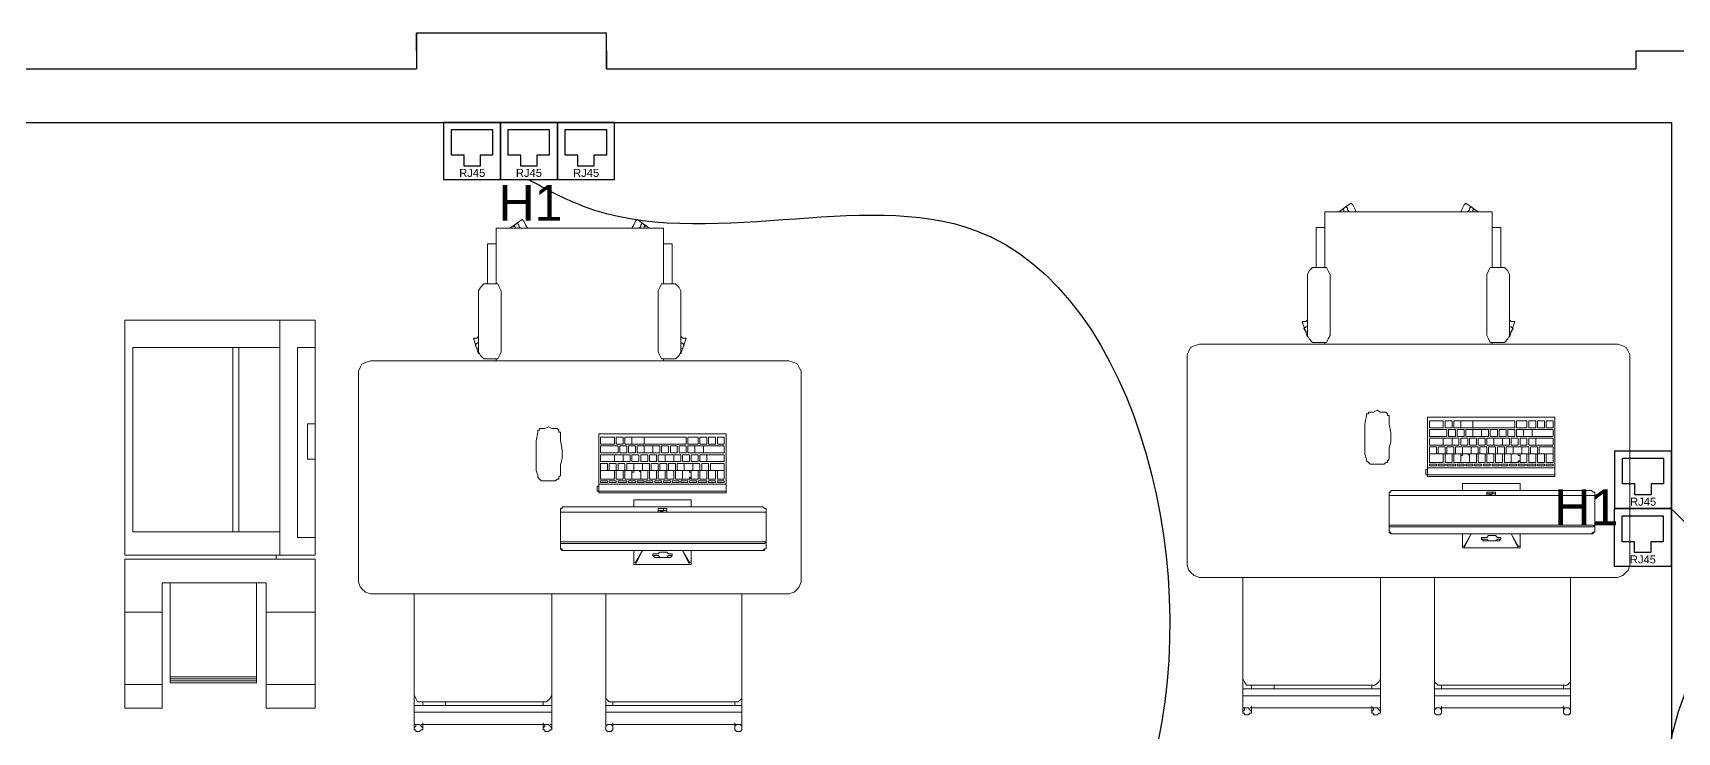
# Model space of a CAD drawing. Header units: metres. Extents: x 131 to 1703, y 190 to 2058.
# Drawn here: x 1481.935 to 1486.521, y 2002.641 to 2004.593 of the extents above; entities that cross this region are included whole.
import ezdxf

# ---------------------------------------------------------------- set-up
doc = ezdxf.new("R2010")
doc.units = ezdxf.units.M
for name, color, linetype in [('Cables RJ45', 7, 'Continuous'), ('Mobilier', 7, 'Continuous'), ('Murs', 7, 'Continuous'), ('Prise RJ45', 7, 'Continuous')]:
    doc.layers.add(name, color=color, linetype=linetype)
doc.styles.get("Standard").update_dxf_attribs({"font": 'arial.ttf'})

# ---------------------------------------------------------------- blocks, each defined once
blk = doc.blocks.new('Table avec ordinateur')
at = {"layer": 'Mobilier', "lineweight": 9}
for points in [[(1468.4144, 1994.5876), (1468.4027, 1994.5793)], [(1468.4127, 1994.5793), (1468.4111, 1994.581), (1468.4111, 1994.5826), (1468.4094, 1994.5843), (1468.4061, 1994.581), (1468.4077, 1994.581), (1468.4077, 1994.5793)], [(1468.5361, 1994.5793), (1468.5244, 1994.5876)], [(1468.5311, 1994.5793), (1468.5311, 1994.581), (1468.5327, 1994.581), (1468.5294, 1994.5843), (1468.5277, 1994.5826), (1468.5277, 1994.581), (1468.5261, 1994.5793)], [(1468.3894, 1994.5776), (1468.3894, 1994.5793), (1468.3894, 1994.5776), (1468.3894, 1994.576), (1468.3894, 1994.571), (1468.3894, 1994.5676), (1468.3894, 1994.566), (1468.3894, 1994.5643), (1468.3894, 1994.551), (1468.3894, 1994.5493), (1468.3894, 1994.546), (1468.3894, 1994.5426), (1468.3894, 1994.526), (1468.3894, 1994.5543), (1468.3894, 1994.561), (1468.3894, 1994.5643), (1468.3811, 1994.5643), (1468.3811, 1994.561), (1468.3811, 1994.5543), (1468.3811, 1994.5576), (1468.3811, 1994.561), (1468.3811, 1994.556), (1468.3811, 1994.5543), (1468.3811, 1994.5493), (1468.3811, 1994.5426), (1468.3811, 1994.526), (1468.3811, 1994.5543)], [(1468.5494, 1994.5793), (1468.3894, 1994.5793)], [(1468.5577, 1994.5543), (1468.5577, 1994.526), (1468.5577, 1994.5426), (1468.5577, 1994.5493), (1468.5577, 1994.5543), (1468.5577, 1994.5576), (1468.5577, 1994.5593), (1468.5577, 1994.5576), (1468.5577, 1994.5543), (1468.5577, 1994.5593), (1468.5577, 1994.5626), (1468.5577, 1994.5643), (1468.5494, 1994.5643), (1468.5494, 1994.5626), (1468.5494, 1994.5593), (1468.5494, 1994.5543), (1468.5494, 1994.526), (1468.5494, 1994.5426), (1468.5494, 1994.546), (1468.5494, 1994.5493), (1468.5494, 1994.551), (1468.5494, 1994.5643), (1468.5494, 1994.566), (1468.5494, 1994.5676), (1468.5494, 1994.571), (1468.5494, 1994.576), (1468.5494, 1994.5776), (1468.5494, 1994.5793), (1468.5494, 1994.5776)], [(1468.3811, 1994.561), (1468.3811, 1994.5593), (1468.3811, 1994.5543), (1468.3811, 1994.5493), (1468.3811, 1994.5426)], [(1468.5577, 1994.5593), (1468.5577, 1994.556), (1468.5577, 1994.5543), (1468.5577, 1994.5493), (1468.5577, 1994.5426)], [(1468.3677, 1994.4743), (1468.3727, 1994.4593)], [(1468.5661, 1994.4593), (1468.5711, 1994.4743)], [(1468.3727, 1994.4693), (1468.3711, 1994.4693), (1468.3694, 1994.4676), (1468.3711, 1994.4643), (1468.3727, 1994.4643), (1468.3727, 1994.466)], [(1468.3727, 1994.4593), (1468.3727, 1994.4593)], [(1468.5661, 1994.466), (1468.5661, 1994.4643), (1468.5677, 1994.4643), (1468.5694, 1994.4676), (1468.5677, 1994.4693), (1468.5661, 1994.4693)], [(1468.5661, 1994.4593), (1468.5661, 1994.4593)], [(1468.3894, 1994.4526), (1468.3894, 1994.4543), (1468.3811, 1994.4543)], [(1468.5577, 1994.4543), (1468.5494, 1994.4543), (1468.5494, 1994.4526)], [(1468.4894, 1994.3793), (1468.4894, 1994.3793)], [(1468.5027, 1994.3793), (1468.5027, 1994.3793)], [(1468.5044, 1994.3793), (1468.5044, 1994.3793)], [(1468.5127, 1994.3793), (1468.5127, 1994.3793)], [(1468.5194, 1994.3793), (1468.5211, 1994.3793)], [(1468.5311, 1994.3793), (1468.5311, 1994.3793)], [(1468.5311, 1994.3793), (1468.5327, 1994.3793)], [(1468.5711, 1994.3793), (1468.5711, 1994.3793)], [(1468.5727, 1994.3793), (1468.5727, 1994.3793)], [(1468.5827, 1994.3793), (1468.5827, 1994.3793)], [(1468.5844, 1994.3793), (1468.5844, 1994.3793)], [(1468.5927, 1994.3793), (1468.5927, 1994.3793)], [(1468.6011, 1994.3793), (1468.6011, 1994.3793)], [(1468.5027, 1994.3726), (1468.4894, 1994.3726)], [(1468.5061, 1994.3643), (1468.4894, 1994.3643)], [(1468.5027, 1994.3626), (1468.5027, 1994.3626)], [(1468.5111, 1994.3726), (1468.5044, 1994.3726)], [(1468.5044, 1994.3726), (1468.5044, 1994.3726)], [(1468.5061, 1994.371), (1468.5061, 1994.371)], [(1468.5061, 1994.3643), (1468.5061, 1994.3643)], [(1468.5144, 1994.3643), (1468.5077, 1994.3643)], [(1468.5111, 1994.3626), (1468.5111, 1994.3626)], [(1468.5711, 1994.3726), (1468.5327, 1994.3726), (1468.5311, 1994.3726), (1468.5211, 1994.3726), (1468.5194, 1994.3726), (1468.5127, 1994.3726)], [(1468.5127, 1994.3726), (1468.5127, 1994.3726)], [(1468.5144, 1994.371), (1468.5144, 1994.371)], [(1468.5144, 1994.3643), (1468.5144, 1994.3643)], [(1468.5227, 1994.3643), (1468.5161, 1994.3643)], [(1468.5177, 1994.3626), (1468.5177, 1994.3626)], [(1468.5194, 1994.3726), (1468.5194, 1994.3743)], [(1468.5211, 1994.3726), (1468.5211, 1994.3726)], [(1468.5227, 1994.371), (1468.5227, 1994.371)], [(1468.5227, 1994.3643), (1468.5227, 1994.3643)], [(1468.5461, 1994.3643), (1468.5394, 1994.3643), (1468.5377, 1994.3643), (1468.5327, 1994.3643), (1468.5311, 1994.3643), (1468.5244, 1994.3643)], [(1468.5261, 1994.3626), (1468.5261, 1994.3626)], [(1468.5311, 1994.371), (1468.5311, 1994.371)], [(1468.5311, 1994.3643), (1468.5311, 1994.3643)], [(1468.5344, 1994.3626), (1468.5344, 1994.3626)], [(1468.5377, 1994.3643), (1468.5377, 1994.3643)], [(1468.5394, 1994.371), (1468.5394, 1994.371)], [(1468.5427, 1994.3626), (1468.5427, 1994.3626)], [(1468.5461, 1994.371), (1468.5461, 1994.371)], [(1468.5461, 1994.3643), (1468.5461, 1994.3643)], [(1468.5544, 1994.3643), (1468.5477, 1994.3643)], [(1468.5511, 1994.3626), (1468.5511, 1994.3626)], [(1468.5544, 1994.371), (1468.5544, 1994.371)], [(1468.5544, 1994.3643), (1468.5544, 1994.3643)], [(1468.5627, 1994.3643), (1468.5561, 1994.3643)], [(1468.5577, 1994.3626), (1468.5594, 1994.3626)], [(1468.5627, 1994.371), (1468.5627, 1994.371)], [(1468.5627, 1994.3643), (1468.5627, 1994.3643)], [(1468.5711, 1994.3643), (1468.5644, 1994.3643)], [(1468.5661, 1994.3626), (1468.5661, 1994.3626)], [(1468.5711, 1994.371), (1468.5711, 1994.371)], [(1468.5711, 1994.3643), (1468.5711, 1994.3643)], [(1468.5827, 1994.3726), (1468.5727, 1994.3726)], [(1468.5861, 1994.3643), (1468.5811, 1994.3643), (1468.5794, 1994.3643), (1468.5727, 1994.3643)], [(1468.5744, 1994.3626), (1468.5744, 1994.3626)], [(1468.5794, 1994.371), (1468.5794, 1994.371)], [(1468.5794, 1994.3643), (1468.5794, 1994.3643)], [(1468.5827, 1994.3626), (1468.5827, 1994.3626)], [(1468.5911, 1994.3726), (1468.5844, 1994.3726)], [(1468.5844, 1994.3726), (1468.5844, 1994.3726)], [(1468.5861, 1994.371), (1468.5877, 1994.371), (1468.5877, 1994.3643), (1468.5894, 1994.3643), (1468.6077, 1994.3643), (1468.6077, 1994.371), (1468.5894, 1994.371), (1468.5877, 1994.371), (1468.5894, 1994.371)], [(1468.5861, 1994.3643), (1468.5861, 1994.3643)], [(1468.6077, 1994.3643), (1468.5894, 1994.3643), (1468.5877, 1994.3643)], [(1468.5911, 1994.3626), (1468.5911, 1994.356), (1468.5927, 1994.356), (1468.6077, 1994.356), (1468.6077, 1994.3626), (1468.5927, 1994.3626), (1468.5911, 1994.3626), (1468.5927, 1994.3626)], [(1468.5911, 1994.3626), (1468.5911, 1994.3626)], [(1468.5994, 1994.3726), (1468.5927, 1994.3726)], [(1468.5927, 1994.3726), (1468.5927, 1994.3726)], [(1468.6077, 1994.3726), (1468.6011, 1994.3726)], [(1468.6011, 1994.3726), (1468.6011, 1994.3726)], [(1468.6077, 1994.371), (1468.6077, 1994.371)], [(1468.6077, 1994.3626), (1468.6077, 1994.3626)], [(1468.5177, 1994.356), (1468.5111, 1994.356), (1468.5094, 1994.356), (1468.5044, 1994.356), (1468.5027, 1994.356), (1468.4894, 1994.356)], [(1468.4961, 1994.3476), (1468.4894, 1994.3476)], [(1468.4961, 1994.3543), (1468.4961, 1994.3543)], [(1468.4961, 1994.3476), (1468.4961, 1994.3476)], [(1468.5044, 1994.3476), (1468.4977, 1994.3476)], [(1468.5027, 1994.3576), (1468.5027, 1994.356)], [(1468.5044, 1994.3543), (1468.5044, 1994.3543)], [(1468.5044, 1994.3476), (1468.5044, 1994.3476)], [(1468.5127, 1994.3476), (1468.5061, 1994.3476)], [(1468.5094, 1994.356), (1468.5094, 1994.356)], [(1468.5127, 1994.3543), (1468.5127, 1994.3543)], [(1468.5127, 1994.3476), (1468.5127, 1994.3476)], [(1468.5361, 1994.3476), (1468.5294, 1994.3476), (1468.5277, 1994.3476), (1468.5227, 1994.3476), (1468.5211, 1994.3476), (1468.5144, 1994.3476)], [(1468.5177, 1994.356), (1468.5177, 1994.356)], [(1468.5261, 1994.356), (1468.5194, 1994.356)], [(1468.5211, 1994.3543), (1468.5211, 1994.3543)], [(1468.5211, 1994.3476), (1468.5211, 1994.3476)], [(1468.5261, 1994.356), (1468.5261, 1994.356)], [(1468.5344, 1994.356), (1468.5277, 1994.356)], [(1468.5277, 1994.3476), (1468.5277, 1994.3476)], [(1468.5294, 1994.3543), (1468.5294, 1994.3543)], [(1468.5344, 1994.356), (1468.5344, 1994.356)], [(1468.5427, 1994.356), (1468.5361, 1994.356)], [(1468.5361, 1994.3543), (1468.5361, 1994.3543)], [(1468.5361, 1994.3476), (1468.5361, 1994.3476)], [(1468.5444, 1994.3476), (1468.5377, 1994.3476)], [(1468.5427, 1994.356), (1468.5427, 1994.356)], [(1468.5577, 1994.356), (1468.5527, 1994.356), (1468.5511, 1994.356), (1468.5444, 1994.356)], [(1468.5444, 1994.3543), (1468.5444, 1994.3543)], [(1468.5444, 1994.3476), (1468.5444, 1994.3476)], [(1468.5527, 1994.3476), (1468.5461, 1994.3476)], [(1468.5511, 1994.356), (1468.5511, 1994.356)], [(1468.5527, 1994.3543), (1468.5527, 1994.3543)], [(1468.5527, 1994.3476), (1468.5527, 1994.3476)], [(1468.5611, 1994.3476), (1468.5544, 1994.3476)], [(1468.5577, 1994.356), (1468.5577, 1994.356)], [(1468.5661, 1994.356), (1468.5594, 1994.356)], [(1468.5611, 1994.3543), (1468.5611, 1994.3543)], [(1468.5611, 1994.3476), (1468.5611, 1994.3476)], [(1468.5761, 1994.3476), (1468.5711, 1994.3476), (1468.5694, 1994.3476), (1468.5627, 1994.3476)], [(1468.5661, 1994.356), (1468.5661, 1994.356)], [(1468.5744, 1994.356), (1468.5677, 1994.356)], [(1468.5694, 1994.3543), (1468.5694, 1994.3543)], [(1468.5694, 1994.3476), (1468.5694, 1994.3476)], [(1468.5744, 1994.356), (1468.5744, 1994.356)], [(1468.5827, 1994.356), (1468.5761, 1994.356)], [(1468.5761, 1994.3543), (1468.5777, 1994.3543)], [(1468.5761, 1994.3476), (1468.5761, 1994.3476)], [(1468.5844, 1994.3476), (1468.5777, 1994.3476)], [(1468.5827, 1994.356), (1468.5827, 1994.356)], [(1468.6077, 1994.356), (1468.5927, 1994.356), (1468.5911, 1994.356), (1468.5844, 1994.356)], [(1468.5844, 1994.3543), (1468.5844, 1994.3543)], [(1468.5844, 1994.3476), (1468.5844, 1994.3476)], [(1468.5927, 1994.3476), (1468.5861, 1994.3476)], [(1468.5911, 1994.356), (1468.5911, 1994.356)], [(1468.5927, 1994.3543), (1468.5927, 1994.3543)], [(1468.5927, 1994.3476), (1468.5927, 1994.3476)], [(1468.6077, 1994.3476), (1468.5944, 1994.3476)], [(1468.6077, 1994.3543), (1468.6077, 1994.3543)], [(1468.4877, 1994.3326), (1468.4861, 1994.3326), (1468.4861, 1994.331), (1468.4861, 1994.3293), (1468.4861, 1994.3276), (1468.6094, 1994.3276), (1468.6094, 1994.3293), (1468.6094, 1994.331), (1468.6094, 1994.3326)], [(1468.6094, 1994.3343), (1468.4877, 1994.3343)], [(1468.4894, 1994.346), (1468.4894, 1994.346)], [(1468.5027, 1994.341), (1468.5027, 1994.3393), (1468.4894, 1994.3393), (1468.4894, 1994.341)], [(1468.4894, 1994.3376), (1468.4894, 1994.3376)], [(1468.4961, 1994.336), (1468.4894, 1994.336)], [(1468.4894, 1994.336), (1468.4894, 1994.336)], [(1468.4961, 1994.3376), (1468.4961, 1994.3376)], [(1468.4977, 1994.3376), (1468.4977, 1994.3376)], [(1468.5044, 1994.336), (1468.4994, 1994.336), (1468.4977, 1994.336)], [(1468.4977, 1994.336), (1468.4977, 1994.336)], [(1468.4994, 1994.336), (1468.4994, 1994.336)], [(1468.5027, 1994.346), (1468.5027, 1994.346)], [(1468.5044, 1994.346), (1468.5044, 1994.346)], [(1468.5111, 1994.341), (1468.5111, 1994.3393), (1468.5044, 1994.3393)], [(1468.5044, 1994.3393), (1468.5044, 1994.3393)], [(1468.5044, 1994.3376), (1468.5044, 1994.3376)], [(1468.5061, 1994.3376), (1468.5077, 1994.3376)], [(1468.5144, 1994.336), (1468.5127, 1994.336), (1468.5077, 1994.336), (1468.5061, 1994.336)], [(1468.5061, 1994.336), (1468.5061, 1994.336)], [(1468.5077, 1994.336), (1468.5077, 1994.336)], [(1468.5127, 1994.346), (1468.5127, 1994.346)], [(1468.5194, 1994.341), (1468.5194, 1994.3393), (1468.5127, 1994.3393)], [(1468.5127, 1994.3393), (1468.5127, 1994.3393)], [(1468.5127, 1994.3376), (1468.5144, 1994.3376)], [(1468.5161, 1994.3376), (1468.5161, 1994.3376)], [(1468.5227, 1994.336), (1468.5211, 1994.336), (1468.5161, 1994.336)], [(1468.5161, 1994.336), (1468.5161, 1994.336)], [(1468.5194, 1994.346), (1468.5211, 1994.346)], [(1468.5277, 1994.341), (1468.5277, 1994.3393), (1468.5261, 1994.3393), (1468.5211, 1994.3393), (1468.5194, 1994.3393)], [(1468.5211, 1994.3393), (1468.5211, 1994.3393)], [(1468.5211, 1994.3376), (1468.5227, 1994.3376)], [(1468.5244, 1994.3376), (1468.5244, 1994.3376)], [(1468.5311, 1994.336), (1468.5244, 1994.336)], [(1468.5244, 1994.336), (1468.5244, 1994.336)], [(1468.5277, 1994.346), (1468.5277, 1994.346)], [(1468.5344, 1994.341), (1468.5344, 1994.3393), (1468.5277, 1994.3393)], [(1468.5277, 1994.3393), (1468.5277, 1994.3393)], [(1468.5311, 1994.3376), (1468.5311, 1994.3376)], [(1468.5327, 1994.3376), (1468.5327, 1994.3376)], [(1468.5394, 1994.336), (1468.5327, 1994.336)], [(1468.5327, 1994.336), (1468.5327, 1994.336)], [(1468.5361, 1994.346), (1468.5361, 1994.346)], [(1468.5427, 1994.341), (1468.5427, 1994.3393), (1468.5361, 1994.3393)], [(1468.5361, 1994.3393), (1468.5361, 1994.3393)], [(1468.5394, 1994.3376), (1468.5394, 1994.3376)], [(1468.5411, 1994.3376), (1468.5411, 1994.3376)], [(1468.5477, 1994.336), (1468.5411, 1994.336)], [(1468.5411, 1994.336), (1468.5411, 1994.336)], [(1468.5444, 1994.346), (1468.5444, 1994.346)], [(1468.5511, 1994.341), (1468.5511, 1994.3393), (1468.5444, 1994.3393)], [(1468.5444, 1994.3393), (1468.5444, 1994.3393)], [(1468.5477, 1994.3376), (1468.5477, 1994.3376)], [(1468.5494, 1994.3376), (1468.5494, 1994.3376)], [(1468.5561, 1994.336), (1468.5494, 1994.336)], [(1468.5494, 1994.336), (1468.5494, 1994.336)], [(1468.5527, 1994.346), (1468.5527, 1994.346)], [(1468.5594, 1994.341), (1468.5594, 1994.3393), (1468.5527, 1994.3393)], [(1468.5527, 1994.3393), (1468.5527, 1994.3393)], [(1468.5561, 1994.3376), (1468.5561, 1994.3376)], [(1468.5577, 1994.3376), (1468.5577, 1994.3376)], [(1468.5644, 1994.336), (1468.5577, 1994.336)], [(1468.5577, 1994.336), (1468.5577, 1994.336)], [(1468.5611, 1994.346), (1468.5611, 1994.346)], [(1468.5677, 1994.341), (1468.5677, 1994.3393), (1468.5611, 1994.3393)], [(1468.5611, 1994.3393), (1468.5611, 1994.3393)], [(1468.5644, 1994.3376), (1468.5644, 1994.3376)], [(1468.5661, 1994.3376), (1468.5661, 1994.3376)], [(1468.5727, 1994.336), (1468.5661, 1994.336)], [(1468.5661, 1994.336), (1468.5661, 1994.336)], [(1468.5677, 1994.346), (1468.5677, 1994.346)], [(1468.5761, 1994.341), (1468.5744, 1994.3393), (1468.5694, 1994.3393), (1468.5677, 1994.3393)], [(1468.5694, 1994.3393), (1468.5694, 1994.3393)], [(1468.5727, 1994.3376), (1468.5727, 1994.3376)], [(1468.5744, 1994.3376), (1468.5744, 1994.3376)], [(1468.5811, 1994.336), (1468.5761, 1994.336), (1468.5744, 1994.336)], [(1468.5744, 1994.336), (1468.5744, 1994.336)], [(1468.5761, 1994.346), (1468.5761, 1994.346)], [(1468.5827, 1994.341), (1468.5827, 1994.3393), (1468.5761, 1994.3393)], [(1468.5761, 1994.3393), (1468.5761, 1994.3393)], [(1468.5761, 1994.336), (1468.5761, 1994.336)], [(1468.5811, 1994.3376), (1468.5811, 1994.3376)], [(1468.5827, 1994.3376), (1468.5844, 1994.3376)], [(1468.5911, 1994.336), (1468.5894, 1994.336), (1468.5844, 1994.336), (1468.5827, 1994.336)], [(1468.5827, 1994.336), (1468.5827, 1994.336)], [(1468.5844, 1994.346), (1468.5844, 1994.346)], [(1468.5911, 1994.341), (1468.5911, 1994.3393), (1468.5844, 1994.3393)], [(1468.5844, 1994.3393), (1468.5844, 1994.3393)], [(1468.5844, 1994.336), (1468.5844, 1994.336)], [(1468.5894, 1994.3376), (1468.5911, 1994.3376)], [(1468.5927, 1994.346), (1468.5927, 1994.346)], [(1468.5994, 1994.341), (1468.5994, 1994.3393), (1468.5927, 1994.3393)], [(1468.5927, 1994.3393), (1468.5927, 1994.3393)], [(1468.5927, 1994.3376), (1468.5927, 1994.3376)], [(1468.5994, 1994.336), (1468.5977, 1994.336), (1468.5927, 1994.336)], [(1468.5927, 1994.336), (1468.5927, 1994.336)], [(1468.5977, 1994.3376), (1468.5994, 1994.3376)], [(1468.6011, 1994.346), (1468.6011, 1994.346)], [(1468.6077, 1994.341), (1468.6077, 1994.3393), (1468.6011, 1994.3393)], [(1468.6011, 1994.3393), (1468.6011, 1994.3393)], [(1468.6011, 1994.3376), (1468.6011, 1994.3376)], [(1468.6077, 1994.336), (1468.6011, 1994.336)], [(1468.6011, 1994.336), (1468.6011, 1994.336)], [(1468.6077, 1994.3376), (1468.6077, 1994.3376)], [(1468.5761, 1994.3193), (1468.5761, 1994.3126), (1468.5761, 1994.3193), (1468.5211, 1994.3193), (1468.5211, 1994.3126), (1468.5211, 1994.3193)], [(1468.5211, 1994.3193), (1468.5211, 1994.3193)], [(1468.5761, 1994.3193), (1468.5761, 1994.3193)], [(1468.4511, 1994.3076), (1468.4511, 1994.306), (1468.4511, 1994.2793), (1468.4511, 1994.2726), (1468.4527, 1994.2726), (1468.4527, 1994.271), (1468.4544, 1994.271), (1468.4561, 1994.271), (1468.6411, 1994.271)], [(1468.6477, 1994.3026), (1468.6477, 1994.2726), (1468.6461, 1994.2726), (1468.6444, 1994.271), (1468.6427, 1994.271), (1468.6411, 1994.271), (1468.6427, 1994.271), (1468.6444, 1994.271), (1468.6461, 1994.2726), (1468.6477, 1994.2726), (1468.6477, 1994.2793), (1468.6461, 1994.2776), (1468.6444, 1994.2776), (1468.6427, 1994.2776), (1468.6411, 1994.2776), (1468.4561, 1994.2776), (1468.4544, 1994.2776), (1468.4527, 1994.2776), (1468.4511, 1994.2776), (1468.4511, 1994.2793), (1468.4511, 1994.281)], [(1468.4511, 1994.3026), (1468.4511, 1994.2726), (1468.4527, 1994.2726), (1468.4527, 1994.271), (1468.4544, 1994.271), (1468.4561, 1994.271), (1468.6411, 1994.271), (1468.6427, 1994.271), (1468.6444, 1994.271), (1468.6461, 1994.271), (1468.6461, 1994.2726), (1468.6477, 1994.2726)], [(1468.4511, 1994.286), (1468.4511, 1994.2993), (1468.4511, 1994.301)], [(1468.5444, 1994.3093), (1468.5444, 1994.3076)], [(1468.5527, 1994.3076), (1468.5527, 1994.3093), (1468.5511, 1994.3093), (1468.5494, 1994.3093), (1468.5477, 1994.3093), (1468.5461, 1994.3093), (1468.5477, 1994.3093), (1468.5494, 1994.3093), (1468.5494, 1994.311), (1468.5494, 1994.3093), (1468.5511, 1994.3093), (1468.5527, 1994.3093)], [(1468.6477, 1994.3076), (1468.6477, 1994.306), (1468.6477, 1994.2793), (1468.6477, 1994.281)], [(1468.6477, 1994.2793), (1468.6461, 1994.2776), (1468.6444, 1994.2776), (1468.6427, 1994.2776), (1468.6411, 1994.2776), (1468.4561, 1994.2776), (1468.4544, 1994.2776), (1468.4527, 1994.2776), (1468.4511, 1994.2776), (1468.4511, 1994.2793)], [(1468.4511, 1994.2726), (1468.4527, 1994.271), (1468.4544, 1994.271), (1468.4561, 1994.271)], [(1468.4611, 1994.271), (1468.4594, 1994.271), (1468.4527, 1994.271)], [(1468.4594, 1994.271), (1468.6377, 1994.271), (1468.6461, 1994.271)], [(1468.5227, 1994.2576), (1468.5294, 1994.271), (1468.5227, 1994.2593), (1468.5211, 1994.2593), (1468.5211, 1994.261), (1468.5211, 1994.2626), (1468.5211, 1994.2643), (1468.5211, 1994.266), (1468.5211, 1994.271), (1468.5211, 1994.266), (1468.5211, 1994.2643), (1468.5211, 1994.2626), (1468.5211, 1994.261), (1468.5211, 1994.2593), (1468.5211, 1994.2576), (1468.5227, 1994.2576), (1468.5761, 1994.2576)], [(1468.5394, 1994.266), (1468.5411, 1994.266), (1468.5427, 1994.266), (1468.5444, 1994.266), (1468.5461, 1994.2643), (1468.5477, 1994.2643), (1468.5494, 1994.2643), (1468.5527, 1994.2643), (1468.5544, 1994.266), (1468.5561, 1994.266), (1468.5577, 1994.266)], [(1468.3111, 1994.2293), (1468.3111, 1994.1326), (1468.3127, 1994.1293), (1468.3144, 1994.126), (1468.3194, 1994.126), (1468.4344, 1994.126), (1468.4377, 1994.126), (1468.4411, 1994.1293), (1468.4427, 1994.1326), (1468.4427, 1994.2293), (1468.4427, 1994.226), (1468.4427, 1994.2293)], [(1468.3111, 1994.226), (1468.3111, 1994.2293), (1468.3111, 1994.226), (1468.3111, 1994.126), (1468.3111, 1994.1243), (1468.3111, 1994.1176), (1468.3111, 1994.1126), (1468.3111, 1994.1093), (1468.3111, 1994.101)], [(1468.4427, 1994.101), (1468.4427, 1994.1093), (1468.4427, 1994.1126), (1468.4427, 1994.1176), (1468.4427, 1994.126), (1468.4427, 1994.226)], [(1468.4427, 1994.226), (1468.4427, 1994.226)], [(1468.4944, 1994.2293), (1468.4944, 1994.1326), (1468.4944, 1994.1293), (1468.4977, 1994.126), (1468.5011, 1994.126), (1468.6177, 1994.126), (1468.6211, 1994.126), (1468.6244, 1994.1293), (1468.6244, 1994.1326), (1468.6244, 1994.2293), (1468.6244, 1994.226), (1468.6244, 1994.2293)], [(1468.4944, 1994.226), (1468.4944, 1994.2293), (1468.4944, 1994.226), (1468.4944, 1994.126), (1468.4944, 1994.1243), (1468.4944, 1994.1176), (1468.4944, 1994.1126), (1468.4944, 1994.1093), (1468.4944, 1994.101)], [(1468.6244, 1994.101), (1468.6244, 1994.1093), (1468.6244, 1994.1126), (1468.6244, 1994.1176), (1468.6244, 1994.126), (1468.6244, 1994.226)], [(1468.6244, 1994.226), (1468.6244, 1994.226)], [(1468.3111, 1994.116), (1468.3111, 1994.1043), (1468.3127, 1994.1043)], [(1468.3111, 1994.1093), (1468.3111, 1994.111)], [(1468.3194, 1994.126), (1468.3194, 1994.1226)], [(1468.4344, 1994.1226), (1468.4344, 1994.1243), (1468.4344, 1994.126)], [(1468.4411, 1994.1043), (1468.4427, 1994.1043), (1468.4427, 1994.116)], [(1468.4944, 1994.116), (1468.4944, 1994.1043)], [(1468.4944, 1994.1093), (1468.4944, 1994.111)], [(1468.5011, 1994.126), (1468.5011, 1994.1226)], [(1468.6177, 1994.1226), (1468.6177, 1994.1243), (1468.6177, 1994.126)], [(1468.6244, 1994.1043), (1468.6244, 1994.116)], [(1468.4361, 1994.1043), (1468.4344, 1994.1043), (1468.3194, 1994.1043), (1468.3177, 1994.1043)], [(1468.3194, 1994.101), (1468.3194, 1994.106)], [(1468.4344, 1994.106), (1468.4344, 1994.101)], [(1468.4944, 1994.1043), (1468.4944, 1994.1043)], [(1468.5011, 1994.101), (1468.5011, 1994.106)], [(1468.5011, 1994.1043), (1468.5011, 1994.1043)], [(1468.6194, 1994.1043), (1468.6177, 1994.1043), (1468.5011, 1994.1043)], [(1468.6177, 1994.106), (1468.6177, 1994.101)], [(1468.6244, 1994.1043), (1468.6244, 1994.1043)]]:
    blk.add_lwpolyline(points, dxfattribs=at)
for points in [[(1468.4194, 1994.5793), (1468.4177, 1994.5826), (1468.4161, 1994.586), (1468.4144, 1994.5876), (1468.4161, 1994.586), (1468.4177, 1994.5826)], [(1468.5194, 1994.5793), (1468.5211, 1994.5826), (1468.5227, 1994.586), (1468.5244, 1994.5876), (1468.5227, 1994.586), (1468.5211, 1994.5826)], [(1468.3811, 1994.526), (1468.3777, 1994.526), (1468.3744, 1994.5226), (1468.3727, 1994.5193), (1468.3727, 1994.461), (1468.3744, 1994.4576), (1468.3777, 1994.4543), (1468.3811, 1994.4543), (1468.3861, 1994.4543), (1468.3911, 1994.4543), (1468.3927, 1994.4576), (1468.3944, 1994.461), (1468.3944, 1994.5193), (1468.3927, 1994.5226), (1468.3911, 1994.526), (1468.3861, 1994.526)], [(1468.5527, 1994.526), (1468.5477, 1994.526), (1468.5461, 1994.5226), (1468.5444, 1994.5193), (1468.5444, 1994.461), (1468.5461, 1994.4576), (1468.5477, 1994.4543), (1468.5527, 1994.4543), (1468.5577, 1994.4543), (1468.5611, 1994.4543), (1468.5644, 1994.4576), (1468.5661, 1994.461), (1468.5661, 1994.5193), (1468.5644, 1994.5226), (1468.5611, 1994.526), (1468.5577, 1994.526)], [(1468.3727, 1994.476), (1468.3711, 1994.4743), (1468.3677, 1994.4743), (1468.3711, 1994.4743)], [(1468.5661, 1994.476), (1468.5677, 1994.4743), (1468.5711, 1994.4743), (1468.5677, 1994.4743)], [(1468.2727, 1994.2293), (1468.6661, 1994.2293), (1468.6694, 1994.2293), (1468.6744, 1994.231), (1468.6777, 1994.2343), (1468.6794, 1994.236), (1468.6811, 1994.241), (1468.6811, 1994.2443), (1468.6811, 1994.4376), (1468.6811, 1994.4426), (1468.6794, 1994.446), (1468.6777, 1994.4493), (1468.6744, 1994.451), (1468.6694, 1994.4526), (1468.6661, 1994.4526), (1468.2727, 1994.4526), (1468.2694, 1994.4526), (1468.2644, 1994.451), (1468.2611, 1994.4493), (1468.2594, 1994.446), (1468.2577, 1994.4426), (1468.2577, 1994.4376), (1468.2577, 1994.2443), (1468.2577, 1994.241), (1468.2594, 1994.236), (1468.2611, 1994.2343), (1468.2644, 1994.231), (1468.2694, 1994.2293)], [(1468.4444, 1994.3376), (1468.4427, 1994.3376), (1468.4411, 1994.3376), (1468.4394, 1994.3376), (1468.4377, 1994.3376), (1468.4361, 1994.3376), (1468.4344, 1994.3376), (1468.4327, 1994.3376), (1468.4311, 1994.3393), (1468.4294, 1994.341), (1468.4294, 1994.3426), (1468.4277, 1994.3476), (1468.4277, 1994.3526), (1468.4277, 1994.3593), (1468.4277, 1994.3676), (1468.4277, 1994.376), (1468.4294, 1994.3843), (1468.4294, 1994.386), (1468.4311, 1994.386), (1468.4311, 1994.3876), (1468.4327, 1994.3876), (1468.4361, 1994.3876), (1468.4394, 1994.3893), (1468.4427, 1994.3876), (1468.4461, 1994.3876), (1468.4477, 1994.3876), (1468.4494, 1994.386), (1468.4494, 1994.3843), (1468.4511, 1994.3843), (1468.4511, 1994.376), (1468.4527, 1994.3676), (1468.4527, 1994.3593), (1468.4511, 1994.3526), (1468.4511, 1994.3476), (1468.4511, 1994.3426), (1468.4494, 1994.341), (1468.4494, 1994.3393), (1468.4477, 1994.3393), (1468.4461, 1994.3376)], [(1468.4877, 1994.3826), (1468.4877, 1994.3293), (1468.4877, 1994.3276), (1468.4877, 1994.326), (1468.6094, 1994.326), (1468.6094, 1994.3276), (1468.6094, 1994.3293), (1468.6094, 1994.3826)], [(1468.5027, 1994.3793), (1468.4894, 1994.3793), (1468.4894, 1994.3726), (1468.5027, 1994.3726)], [(1468.5111, 1994.3793), (1468.5044, 1994.3793), (1468.5044, 1994.3743), (1468.5044, 1994.3726), (1468.5111, 1994.3726)], [(1468.5194, 1994.3793), (1468.5127, 1994.3793), (1468.5127, 1994.3743), (1468.5127, 1994.3726), (1468.5194, 1994.3726)], [(1468.5311, 1994.3793), (1468.5211, 1994.3793), (1468.5194, 1994.3793), (1468.5194, 1994.3743), (1468.5194, 1994.3726), (1468.5211, 1994.3726), (1468.5311, 1994.3726)], [(1468.5711, 1994.3793), (1468.5327, 1994.3793), (1468.5311, 1994.3793), (1468.5311, 1994.3726), (1468.5327, 1994.3726), (1468.5711, 1994.3726)], [(1468.5827, 1994.3793), (1468.5727, 1994.3793), (1468.5727, 1994.3726), (1468.5827, 1994.3726)], [(1468.5911, 1994.3793), (1468.5844, 1994.3793), (1468.5844, 1994.3743), (1468.5844, 1994.3726), (1468.5911, 1994.3726)], [(1468.5994, 1994.3793), (1468.5927, 1994.3793), (1468.5927, 1994.3743), (1468.5927, 1994.3726), (1468.5994, 1994.3726)], [(1468.6077, 1994.3793), (1468.6011, 1994.3793), (1468.6011, 1994.3743), (1468.6011, 1994.3726), (1468.6077, 1994.3726)], [(1468.4894, 1994.371), (1468.4894, 1994.3643), (1468.5061, 1994.3643), (1468.5061, 1994.371)], [(1468.4894, 1994.3626), (1468.4894, 1994.356), (1468.5027, 1994.356), (1468.5027, 1994.3576), (1468.5027, 1994.3626)], [(1468.5027, 1994.3626), (1468.5027, 1994.356), (1468.5044, 1994.356), (1468.5094, 1994.356), (1468.5111, 1994.356), (1468.5111, 1994.3576), (1468.5111, 1994.3626), (1468.5094, 1994.3626), (1468.5044, 1994.3626)], [(1468.5077, 1994.371), (1468.5077, 1994.3643), (1468.5144, 1994.3643), (1468.5144, 1994.371)], [(1468.5111, 1994.3626), (1468.5111, 1994.356), (1468.5177, 1994.356), (1468.5177, 1994.3576), (1468.5177, 1994.3626)], [(1468.5161, 1994.371), (1468.5161, 1994.3643), (1468.5227, 1994.3643), (1468.5227, 1994.371)], [(1468.5194, 1994.3626), (1468.5194, 1994.356), (1468.5261, 1994.356), (1468.5261, 1994.3576), (1468.5261, 1994.3626)], [(1468.5244, 1994.371), (1468.5244, 1994.3643), (1468.5311, 1994.3643), (1468.5311, 1994.371)], [(1468.5277, 1994.3626), (1468.5277, 1994.356), (1468.5344, 1994.356), (1468.5344, 1994.3576), (1468.5344, 1994.3626)], [(1468.5311, 1994.371), (1468.5311, 1994.3643), (1468.5327, 1994.3643), (1468.5377, 1994.3643), (1468.5394, 1994.3643), (1468.5394, 1994.371), (1468.5377, 1994.371), (1468.5327, 1994.371)], [(1468.5361, 1994.3626), (1468.5361, 1994.356), (1468.5427, 1994.356), (1468.5427, 1994.3576), (1468.5427, 1994.3626)], [(1468.5394, 1994.371), (1468.5394, 1994.3643), (1468.5461, 1994.3643), (1468.5461, 1994.371)], [(1468.5444, 1994.3626), (1468.5444, 1994.356), (1468.5511, 1994.356), (1468.5511, 1994.3576), (1468.5511, 1994.3626)], [(1468.5477, 1994.371), (1468.5477, 1994.3643), (1468.5544, 1994.3643), (1468.5544, 1994.371)], [(1468.5511, 1994.3626), (1468.5511, 1994.356), (1468.5527, 1994.356), (1468.5577, 1994.356), (1468.5594, 1994.356), (1468.5594, 1994.3576), (1468.5594, 1994.3626), (1468.5577, 1994.3626), (1468.5527, 1994.3626)], [(1468.5561, 1994.371), (1468.5561, 1994.3643), (1468.5627, 1994.3643), (1468.5627, 1994.371)], [(1468.5594, 1994.3626), (1468.5594, 1994.356), (1468.5661, 1994.356), (1468.5661, 1994.3576), (1468.5661, 1994.3626)], [(1468.5644, 1994.371), (1468.5644, 1994.3643), (1468.5711, 1994.3643), (1468.5711, 1994.371)], [(1468.5677, 1994.3626), (1468.5677, 1994.356), (1468.5744, 1994.356), (1468.5744, 1994.3576), (1468.5744, 1994.3626)], [(1468.5727, 1994.371), (1468.5727, 1994.3643), (1468.5794, 1994.3643), (1468.5794, 1994.371)], [(1468.5761, 1994.3626), (1468.5761, 1994.356), (1468.5827, 1994.356), (1468.5827, 1994.3576), (1468.5827, 1994.3626)], [(1468.5794, 1994.371), (1468.5794, 1994.3643), (1468.5811, 1994.3643), (1468.5861, 1994.3643), (1468.5877, 1994.3643), (1468.5877, 1994.371), (1468.5861, 1994.371), (1468.5811, 1994.371)], [(1468.5844, 1994.3626), (1468.5844, 1994.356), (1468.5911, 1994.356), (1468.5911, 1994.3576), (1468.5911, 1994.3626)], [(1468.4894, 1994.3543), (1468.4894, 1994.3493), (1468.4894, 1994.3476), (1468.4961, 1994.3476), (1468.4961, 1994.3493), (1468.4961, 1994.3543)], [(1468.5027, 1994.346), (1468.5027, 1994.3476), (1468.4894, 1994.3476), (1468.4894, 1994.346), (1468.4894, 1994.341), (1468.4894, 1994.3393), (1468.5027, 1994.3393), (1468.5027, 1994.341)], [(1468.4977, 1994.3543), (1468.4977, 1994.3493), (1468.4977, 1994.3476), (1468.5044, 1994.3476), (1468.5044, 1994.3493), (1468.5044, 1994.3543)], [(1468.5111, 1994.346), (1468.5111, 1994.3476), (1468.5044, 1994.3476), (1468.5044, 1994.346), (1468.5044, 1994.341), (1468.5044, 1994.3393), (1468.5111, 1994.3393), (1468.5111, 1994.341)], [(1468.5061, 1994.3543), (1468.5061, 1994.3493), (1468.5061, 1994.3476), (1468.5127, 1994.3476), (1468.5127, 1994.3493), (1468.5127, 1994.3543)], [(1468.5194, 1994.346), (1468.5194, 1994.3476), (1468.5127, 1994.3476), (1468.5127, 1994.346), (1468.5127, 1994.341), (1468.5127, 1994.3393), (1468.5194, 1994.3393), (1468.5194, 1994.341)], [(1468.5144, 1994.3543), (1468.5144, 1994.3493), (1468.5144, 1994.3476), (1468.5211, 1994.3476), (1468.5211, 1994.3493), (1468.5211, 1994.3543)], [(1468.5277, 1994.346), (1468.5261, 1994.3476), (1468.5211, 1994.3476), (1468.5211, 1994.346), (1468.5194, 1994.346), (1468.5194, 1994.341), (1468.5194, 1994.3393), (1468.5211, 1994.3393), (1468.5261, 1994.3393), (1468.5277, 1994.3393), (1468.5277, 1994.341)], [(1468.5211, 1994.3543), (1468.5211, 1994.3493), (1468.5211, 1994.3476), (1468.5227, 1994.3476), (1468.5277, 1994.3476), (1468.5294, 1994.3476), (1468.5294, 1994.3493), (1468.5294, 1994.3543), (1468.5277, 1994.3543), (1468.5227, 1994.3543)], [(1468.5344, 1994.346), (1468.5344, 1994.3476), (1468.5277, 1994.3476), (1468.5277, 1994.346), (1468.5277, 1994.341), (1468.5277, 1994.3393), (1468.5344, 1994.3393), (1468.5344, 1994.341)], [(1468.5294, 1994.3543), (1468.5294, 1994.3493), (1468.5294, 1994.3476), (1468.5361, 1994.3476), (1468.5361, 1994.3493), (1468.5361, 1994.3543)], [(1468.5427, 1994.346), (1468.5427, 1994.3476), (1468.5361, 1994.3476), (1468.5361, 1994.346), (1468.5361, 1994.341), (1468.5361, 1994.3393), (1468.5427, 1994.3393), (1468.5427, 1994.341)], [(1468.5377, 1994.3543), (1468.5377, 1994.3493), (1468.5377, 1994.3476), (1468.5444, 1994.3476), (1468.5444, 1994.3493), (1468.5444, 1994.3543)], [(1468.5511, 1994.346), (1468.5511, 1994.3476), (1468.5444, 1994.3476), (1468.5444, 1994.346), (1468.5444, 1994.341), (1468.5444, 1994.3393), (1468.5511, 1994.3393), (1468.5511, 1994.341)], [(1468.5461, 1994.3543), (1468.5461, 1994.3493), (1468.5461, 1994.3476), (1468.5527, 1994.3476), (1468.5527, 1994.3493), (1468.5527, 1994.3543)], [(1468.5594, 1994.346), (1468.5594, 1994.3476), (1468.5527, 1994.3476), (1468.5527, 1994.346), (1468.5527, 1994.341), (1468.5527, 1994.3393), (1468.5594, 1994.3393), (1468.5594, 1994.341)], [(1468.5544, 1994.3543), (1468.5544, 1994.3493), (1468.5544, 1994.3476), (1468.5611, 1994.3476), (1468.5611, 1994.3493), (1468.5611, 1994.3543)], [(1468.5677, 1994.346), (1468.5677, 1994.3476), (1468.5611, 1994.3476), (1468.5611, 1994.346), (1468.5611, 1994.341), (1468.5611, 1994.3393), (1468.5677, 1994.3393), (1468.5677, 1994.341)], [(1468.5627, 1994.3543), (1468.5627, 1994.3493), (1468.5627, 1994.3476), (1468.5694, 1994.3476), (1468.5694, 1994.3493), (1468.5694, 1994.3543)], [(1468.5761, 1994.346), (1468.5744, 1994.346), (1468.5744, 1994.3476), (1468.5694, 1994.3476), (1468.5677, 1994.3476), (1468.5677, 1994.346), (1468.5677, 1994.341), (1468.5677, 1994.3393), (1468.5694, 1994.3393), (1468.5744, 1994.3393), (1468.5744, 1994.341), (1468.5761, 1994.341)], [(1468.5694, 1994.3543), (1468.5694, 1994.3493), (1468.5694, 1994.3476), (1468.5711, 1994.3476), (1468.5761, 1994.3476), (1468.5777, 1994.3476), (1468.5777, 1994.3493), (1468.5777, 1994.3543), (1468.5761, 1994.3543), (1468.5711, 1994.3543)], [(1468.5827, 1994.346), (1468.5827, 1994.3476), (1468.5761, 1994.3476), (1468.5761, 1994.346), (1468.5761, 1994.341), (1468.5761, 1994.3393), (1468.5827, 1994.3393), (1468.5827, 1994.341)], [(1468.5777, 1994.3543), (1468.5777, 1994.3493), (1468.5777, 1994.3476), (1468.5844, 1994.3476), (1468.5844, 1994.3493), (1468.5844, 1994.3543)], [(1468.5911, 1994.346), (1468.5911, 1994.3476), (1468.5844, 1994.3476), (1468.5844, 1994.346), (1468.5844, 1994.341), (1468.5844, 1994.3393), (1468.5911, 1994.3393), (1468.5911, 1994.341)], [(1468.5861, 1994.3543), (1468.5861, 1994.3493), (1468.5861, 1994.3476), (1468.5927, 1994.3476), (1468.5927, 1994.3493), (1468.5927, 1994.3543)], [(1468.5994, 1994.346), (1468.5994, 1994.3476), (1468.5927, 1994.3476), (1468.5927, 1994.346), (1468.5927, 1994.341), (1468.5927, 1994.3393), (1468.5994, 1994.3393), (1468.5994, 1994.341)], [(1468.5944, 1994.3543), (1468.5944, 1994.3493), (1468.5944, 1994.3476), (1468.6077, 1994.3476), (1468.6077, 1994.3493), (1468.6077, 1994.3543)], [(1468.6077, 1994.346), (1468.6077, 1994.3476), (1468.6011, 1994.3476), (1468.6011, 1994.346), (1468.6011, 1994.341), (1468.6011, 1994.3393), (1468.6077, 1994.3393), (1468.6077, 1994.341)], [(1468.4961, 1994.3376), (1468.4894, 1994.3376), (1468.4894, 1994.336), (1468.4961, 1994.336)], [(1468.5044, 1994.3376), (1468.4977, 1994.3376), (1468.4977, 1994.336), (1468.4994, 1994.336), (1468.5044, 1994.336)], [(1468.5144, 1994.3376), (1468.5127, 1994.3376), (1468.5077, 1994.3376), (1468.5061, 1994.3376), (1468.5061, 1994.336), (1468.5077, 1994.336), (1468.5127, 1994.336), (1468.5144, 1994.336)], [(1468.5227, 1994.3376), (1468.5211, 1994.3376), (1468.5161, 1994.3376), (1468.5161, 1994.336), (1468.5211, 1994.336), (1468.5227, 1994.336)], [(1468.5311, 1994.3376), (1468.5244, 1994.3376), (1468.5244, 1994.336), (1468.5311, 1994.336)], [(1468.5394, 1994.3376), (1468.5327, 1994.3376), (1468.5327, 1994.336), (1468.5394, 1994.336)], [(1468.5477, 1994.3376), (1468.5411, 1994.3376), (1468.5411, 1994.336), (1468.5477, 1994.336)], [(1468.5561, 1994.3376), (1468.5494, 1994.3376), (1468.5494, 1994.336), (1468.5561, 1994.336)], [(1468.5644, 1994.3376), (1468.5577, 1994.3376), (1468.5577, 1994.336), (1468.5644, 1994.336)], [(1468.5727, 1994.3376), (1468.5661, 1994.3376), (1468.5661, 1994.336), (1468.5727, 1994.336)], [(1468.5811, 1994.3376), (1468.5744, 1994.3376), (1468.5744, 1994.336), (1468.5761, 1994.336), (1468.5811, 1994.336)], [(1468.5911, 1994.3376), (1468.5894, 1994.3376), (1468.5844, 1994.3376), (1468.5827, 1994.3376), (1468.5827, 1994.336), (1468.5844, 1994.336), (1468.5894, 1994.336), (1468.5911, 1994.336)], [(1468.5994, 1994.3376), (1468.5977, 1994.3376), (1468.5927, 1994.3376), (1468.5927, 1994.336), (1468.5977, 1994.336), (1468.5994, 1994.336)], [(1468.6077, 1994.3376), (1468.6011, 1994.3376), (1468.6011, 1994.336), (1468.6077, 1994.336)], [(1468.6477, 1994.311), (1468.6461, 1994.311), (1468.6444, 1994.3126), (1468.6427, 1994.3126), (1468.6411, 1994.3126), (1468.4561, 1994.3126), (1468.4544, 1994.3126), (1468.4527, 1994.3126), (1468.4527, 1994.311), (1468.4511, 1994.311), (1468.4511, 1994.3076), (1468.6477, 1994.3076)], [(1468.6477, 1994.281), (1468.6477, 1994.3076), (1468.4511, 1994.3076), (1468.4511, 1994.281), (1468.4511, 1994.2793), (1468.4527, 1994.2793), (1468.4544, 1994.2793), (1468.4561, 1994.2793), (1468.6411, 1994.2793), (1468.6427, 1994.2793), (1468.6444, 1994.2793), (1468.6461, 1994.2793), (1468.6477, 1994.2793)], [(1468.5527, 1994.3093), (1468.5511, 1994.3093), (1468.5494, 1994.3093), (1468.5477, 1994.3093), (1468.5461, 1994.3093), (1468.5444, 1994.3093), (1468.5444, 1994.311), (1468.5461, 1994.311), (1468.5477, 1994.311), (1468.5494, 1994.311), (1468.5511, 1994.311), (1468.5527, 1994.311)], [(1468.5494, 1994.311), (1468.5477, 1994.311), (1468.5461, 1994.311), (1468.5444, 1994.311), (1468.5444, 1994.3093), (1468.5461, 1994.3093), (1468.5477, 1994.3093), (1468.5494, 1994.3093), (1468.5511, 1994.3093), (1468.5527, 1994.3093), (1468.5527, 1994.311), (1468.5511, 1994.311)], [(1468.5494, 1994.3093), (1468.5477, 1994.3076), (1468.5461, 1994.3076), (1468.5477, 1994.3093)], [(1468.5461, 1994.3076), (1468.5477, 1994.3076), (1468.5494, 1994.3093), (1468.5477, 1994.3093)], [(1468.5394, 1994.266), (1468.5394, 1994.2676), (1468.5411, 1994.2676), (1468.5427, 1994.2676), (1468.5444, 1994.2676), (1468.5461, 1994.2693), (1468.5477, 1994.2693), (1468.5494, 1994.2693), (1468.5527, 1994.2693), (1468.5544, 1994.2676), (1468.5561, 1994.2676), (1468.5577, 1994.2676), (1468.5577, 1994.266), (1468.5561, 1994.2643), (1468.5544, 1994.2643), (1468.5527, 1994.2643), (1468.5494, 1994.2643), (1468.5477, 1994.2643), (1468.5461, 1994.2643), (1468.5444, 1994.2643), (1468.5427, 1994.2643), (1468.5411, 1994.2643)], [(1468.5677, 1994.271), (1468.5744, 1994.2593), (1468.5761, 1994.2593), (1468.5761, 1994.261), (1468.5761, 1994.2626), (1468.5761, 1994.2643), (1468.5761, 1994.266), (1468.5761, 1994.271), (1468.5761, 1994.266), (1468.5761, 1994.2643), (1468.5761, 1994.2626), (1468.5761, 1994.261), (1468.5761, 1994.2593), (1468.5761, 1994.2576), (1468.5744, 1994.2576)], [(1468.3194, 1994.116), (1468.4344, 1994.116), (1468.4377, 1994.116), (1468.4411, 1994.116), (1468.4427, 1994.116), (1468.4427, 1994.1226), (1468.4411, 1994.1226), (1468.4377, 1994.1226), (1468.4344, 1994.1226), (1468.3194, 1994.1226), (1468.3144, 1994.1226), (1468.3127, 1994.1226), (1468.3111, 1994.1226), (1468.3111, 1994.116), (1468.3127, 1994.116), (1468.3144, 1994.116)], [(1468.4427, 1994.1093), (1468.4427, 1994.111)], [(1468.5011, 1994.116), (1468.6177, 1994.116), (1468.6211, 1994.116), (1468.6244, 1994.116), (1468.6244, 1994.1226), (1468.6211, 1994.1226), (1468.6177, 1994.1226), (1468.5011, 1994.1226), (1468.4977, 1994.1226), (1468.4944, 1994.1226), (1468.4944, 1994.116), (1468.4977, 1994.116)], [(1468.6244, 1994.1093), (1468.6244, 1994.111)], [(1468.3144, 1994.0976), (1468.3161, 1994.0976), (1468.3177, 1994.0993), (1468.3194, 1994.0993), (1468.3194, 1994.101), (1468.3177, 1994.1026), (1468.3161, 1994.1043), (1468.3144, 1994.1043), (1468.3127, 1994.1043), (1468.3127, 1994.1026), (1468.3111, 1994.101), (1468.3111, 1994.0993), (1468.3127, 1994.0993), (1468.3127, 1994.0976)], [(1468.4377, 1994.0976), (1468.4394, 1994.0976), (1468.4411, 1994.0993), (1468.4427, 1994.0993), (1468.4427, 1994.101), (1468.4411, 1994.1026), (1468.4394, 1994.1043), (1468.4377, 1994.1043), (1468.4361, 1994.1043), (1468.4361, 1994.1026), (1468.4344, 1994.101), (1468.4344, 1994.0993), (1468.4361, 1994.0993), (1468.4361, 1994.0976)], [(1468.4977, 1994.0976), (1468.4994, 1994.0976), (1468.5011, 1994.0993), (1468.5011, 1994.101), (1468.5011, 1994.1026), (1468.4994, 1994.1043), (1468.4977, 1994.1043), (1468.4961, 1994.1043), (1468.4944, 1994.1026), (1468.4944, 1994.101), (1468.4944, 1994.0993), (1468.4961, 1994.0976)], [(1468.6211, 1994.0976), (1468.6227, 1994.0976), (1468.6244, 1994.0993), (1468.6244, 1994.101), (1468.6244, 1994.1026), (1468.6227, 1994.1043), (1468.6211, 1994.1043), (1468.6194, 1994.1043), (1468.6177, 1994.1026), (1468.6177, 1994.101), (1468.6177, 1994.0993), (1468.6194, 1994.0976)]]:
    blk.add_lwpolyline(points, close=True, dxfattribs=at)
at = {"layer": 'Mobilier', "color": 252, "lineweight": 9, "true_color": 0x838383}
for points in [[(1468.4944, 1994.1243), (1468.4944, 1994.226)], [(1468.3411, 1994.1226), (1468.3411, 1994.126)], [(1468.4944, 1994.111), (1468.4944, 1994.121)]]:
    blk.add_lwpolyline(points, dxfattribs=at)
blk = doc.blocks.new('imprimante - 2')
at = {"layer": 'Mobilier', "lineweight": 9}
for points in [[(1485.4998, 2007.1115), (1485.4998, 2007.3115), (1485.3381, 2007.3115), (1485.3381, 2007.1115)], [(1485.4998, 2006.9815), (1485.4998, 2007.1081), (1485.3381, 2007.1081), (1485.3381, 2006.9815), (1485.3698, 2006.9815), (1485.3698, 2007.0881), (1485.3765, 2007.0881), (1485.3765, 2007.0031), (1485.4498, 2007.0031), (1485.4498, 2007.0881), (1485.4581, 2007.0881), (1485.4581, 2006.9815)]]:
    blk.add_lwpolyline(points, close=True, dxfattribs=at)
for points in [[(1485.4698, 2007.1115), (1485.4698, 2007.3115)], [(1485.4698, 2007.2881), (1485.3448, 2007.2881), (1485.3448, 2007.1315), (1485.4698, 2007.1315)], [(1485.4298, 2007.2881), (1485.4298, 2007.1315)], [(1485.4348, 2007.1315), (1485.4348, 2007.2881)], [(1485.4998, 2007.2881), (1485.4848, 2007.2881), (1485.4848, 2007.1265), (1485.4998, 2007.1265)], [(1485.4998, 2007.2231), (1485.4931, 2007.2231), (1485.4931, 2007.1931), (1485.4998, 2007.1931)], [(1485.4498, 2007.0881), (1485.3765, 2007.0881)], [(1485.3381, 2007.0631), (1485.3698, 2007.0631)], [(1485.4581, 2007.0631), (1485.4998, 2007.0631)], [(1485.3381, 2007.0015), (1485.3698, 2007.0015)], [(1485.4498, 2007.0081), (1485.3765, 2007.0081)], [(1485.4498, 2007.0065), (1485.3765, 2007.0065)], [(1485.4498, 2007.0048), (1485.3765, 2007.0048)], [(1485.4581, 2007.0015), (1485.4998, 2007.0015)]]:
    blk.add_lwpolyline(points, dxfattribs=at)
at = {"layer": 'Mobilier', "color": 252, "lineweight": 9, "true_color": 0x838383}
blk.add_lwpolyline([(1485.4665, 2007.1081), (1485.4665, 2007.1115)], dxfattribs=at)
blk = doc.blocks.new('PORT RJ45')
at = {"layer": 'Prise RJ45', "color": 30}
blk.add_line((130665.1, 190438.98), (130665.1, 190438.98), dxfattribs=at)
blk.add_lwpolyline([(130665.1, 190435.27), (130670.1, 190435.27), (130670.1, 190440.27), (130665.1, 190440.27)], close=True, dxfattribs=at)
for points in [[(130666.89, 190437.4), (130665.79, 190437.4), (130665.79, 190439.66), (130669.39, 190439.66), (130669.39, 190437.4), (130668.3, 190437.4)], [(130668.3, 190437.4), (130668.3, 190436.44), (130666.89, 190436.44), (130666.89, 190437.4)]]:
    blk.add_lwpolyline(points, dxfattribs=at)
blk.add_text('RJ45', height=0.7, dxfattribs=at).set_placement((130666.47, 190435.5))

msp = doc.modelspace()

# ---------------------------------------------------------------- linework, layer by layer
at = {"layer": 'Cables RJ45', "color": 30}
for points in [[(1483.3182, 2004.1832), (1483.4697, 2004.1093), (1484.5644, 2004.0413), (1485.0462, 2002.5106), (1484.5665, 2001.6917), (1484.1951, 1999.2337)], [(1486.5044, 2003.2638), (1486.6163, 2003.1248), (1486.505, 2002.498), (1486.655, 2002.1974), (1486.505, 2001.8216), (1486.505, 1999.893), (1485.9803, 1999.4952)]]:
    msp.add_spline(points, degree=3, dxfattribs=at)
at = {"layer": 'Murs'}
for p, q in [((1483.005, 2004.5926), (1483.535, 2004.5926)), ((1483.005, 2004.5426), (1483.005, 2004.5926)), ((1483.005, 2004.5926), (1483.005, 2004.5426)), ((1483.535, 2004.4926), (1483.535, 2004.5926)), ((1483.005, 2004.5426), (1483.005, 2004.4926)), ((1483.535, 2004.5426), (1483.535, 2004.4926)), ((1486.405, 2004.5426), (1486.405, 2004.4926)), ((1486.405, 2004.5426), (1486.655, 2004.5426)), ((1481.155, 2004.4926), (1483.005, 2004.4926)), ((1483.535, 2004.4926), (1486.405, 2004.4926)), ((1475.055, 2004.3426), (1486.505, 2004.3426)), ((1486.505, 2004.3426), (1486.505, 2000.3426))]:
    msp.add_line(p, q, dxfattribs=at)

# ---------------------------------------------------------------- block references
for name, p, xscale, yscale, zscale in [('PORT RJ45', (-2682.5256, -4066.8973), 0.03188002179658256, 0.03188002179658256, 0.03188002179658256), ('PORT RJ45', (-2682.3676, -4066.8973), 0.03188002179658256, 0.03188002179658256, 0.03188002179658256), ('PORT RJ45', (-2682.2082, -4066.8973), 0.03188002179658256, 0.03188002179658256, 0.03188002179658256), ('Table avec ordinateur', (-2796.1265, -3811.8842), 2.915891811068052, 2.915891811068052, 2.915891811068052), ('Table avec ordinateur', (-2798.4376, -3811.9304), 2.915891811068052, 2.915891811068052, 2.915891811068052), ('imprimante - 2', (-3393.5185, -4585.3281), 3.282559390063654, 3.282559390063654, 3.282559390063654), ('PORT RJ45', (-2679.2604, -4067.8149), 0.03188002179658256, 0.03188002179658256, 0.03188002179658256), ('PORT RJ45', (-2679.2611, -4067.9761), 0.03188002179658256, 0.03188002179658256, 0.03188002179658256)]:
    msp.add_blockref(name, p, dxfattribs=dict(xscale=xscale, yscale=yscale, zscale=zscale))

# ---------------------------------------------------------------- texts
at = {"layer": 'Prise RJ45', "color": 30}
for p in [(1483.2336, 2004.0682), (1486.1783, 2003.2185)]:
    msp.add_text('H1', height=0.1, dxfattribs=at).set_placement(p)

doc.saveas('drawing.dxf')
